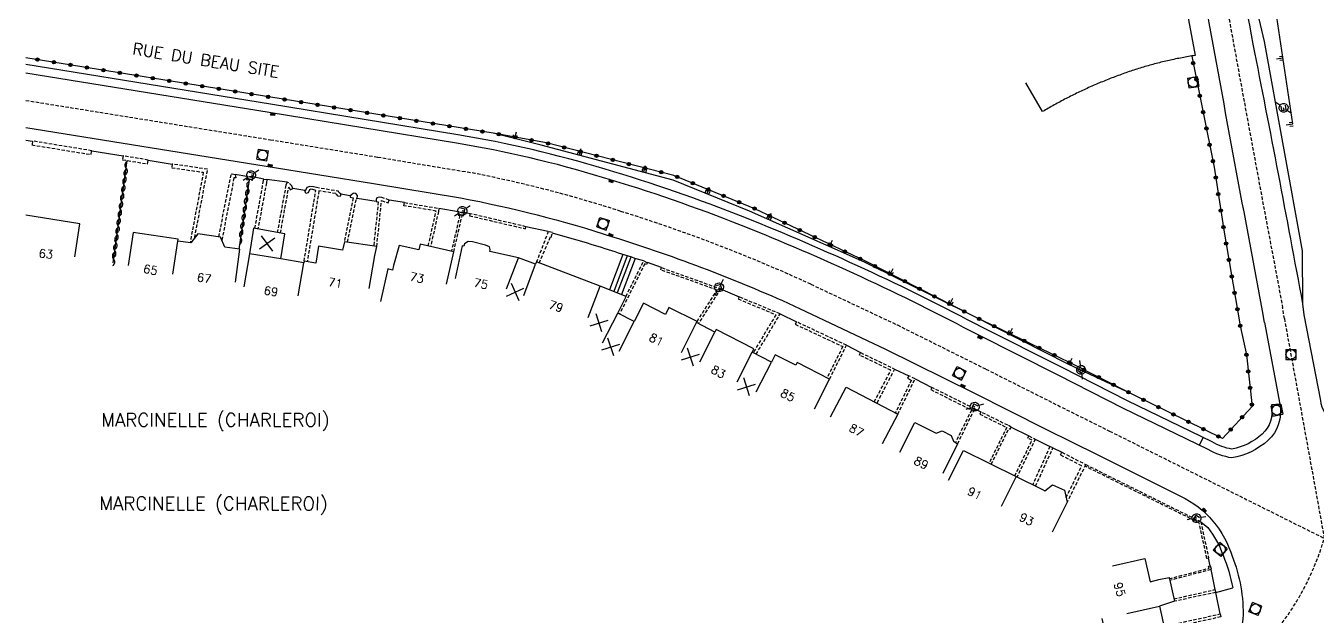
# Model space of a CAD drawing. Extents: x 154000 to 155000, y 119999 to 121001.
# Drawn here: x 154000 to 154193.4, y 120476.4 to 120564.9 of the extents above; entities that cross this region are included whole.
import ezdxf
from ezdxf.enums import TextEntityAlignment as Align

# ---------------------------------------------------------------- set-up
doc = ezdxf.new("R2010")
doc.units = 0
doc.header["$MEASUREMENT"] = 0
doc.linetypes.add('DASHED', pattern=[0.75, 0.5, -0.25])
doc.layers.get('0').update_dxf_attribs({"linetype": 'CONTINUOUS'})
for name, color, linetype in [('W0001', 6, 'DASHED'), ('W0008', 7, 'CONTINUOUS'), ('W0100', 7, 'CONTINUOUS'), ('W0112', 1, 'DASHED'), ('W0211', 2, 'CONTINUOUS'), ('W0310', 3, 'CONTINUOUS'), ('W0322', 7, 'CONTINUOUS'), ('W0330', 7, 'CONTINUOUS'), ('W0334', 7, 'CONTINUOUS'), ('W0400', 7, 'CONTINUOUS'), ('W0420', 7, 'CONTINUOUS'), ('W0471', 7, 'CONTINUOUS'), ('W0980', 7, 'CONTINUOUS'), ('W0989', 7, 'CONTINUOUS'), ('W0991', 7, 'CONTINUOUS'), ('W1102', 7, 'CONTINUOUS')]:
    doc.layers.add(name, color=color, linetype=linetype)
doc.styles.get("Standard").update_dxf_attribs({"font": 'romans.shx'})

# ---------------------------------------------------------------- blocks, each defined once
blk = doc.blocks.new('t310o')
at = {"color": 0, "linetype": 'Continuous'}
for centre, start, end in [((-0.5, 0.38), 216.8699, 323.1304), ((0.5, -0.37), 36.8699, 143.1303)]:
    blk.add_arc(centre, 0.625, start, end, dxfattribs=at)
blk = doc.blocks.new('t322o')
at = {"color": 0, "linetype": 'Continuous'}
for radius in [0.25, 0.15]:
    blk.add_circle((0, 0), radius, dxfattribs=at)
blk = doc.blocks.new('t991o')
at = {"color": 0, "linetype": 'Continuous'}
for p, q in [((-1, 1), (1, -1)), ((-1, -1), (1, 1))]:
    blk.add_line(p, q, dxfattribs=at)
blk = doc.blocks.new('t211o')
at = {"color": 0, "linetype": 'Continuous'}
for p, q in [((-0.29, 0.5), (-0.29, 0)), ((0, 1), (0, 0)), ((0.29, 0.5), (0.29, 0))]:
    blk.add_line(p, q, dxfattribs=at)
blk = doc.blocks.new('T420')
for p, q in [((0.75, 0.75), (-0.75, 0.75)), ((-0.75, 0.75), (-0.75, -0.75)), ((0.75, 0.75), (0.75, -0.75)), ((0.75, -0.75), (-0.75, -0.75))]:
    blk.add_line(p, q)
blk.add_ellipse((0, 0), major_axis=(-0.53, 0.53), ratio=1, start_param=3.926991, end_param=10.210176)
blk = doc.blocks.new('T400')
for p, q in [((-0.15, 0.3), (0.15, 0.3)), ((-0.15, -0.25), (-0.15, 0.3)), ((-0.15, 0.15), (0.15, 0.15)), ((-0.15, 0), (0.15, 0)), ((0.15, 0.3), (0.15, -0.25)), ((-0.15, -0.15), (0.15, -0.15)), ((-0.15, -0.25), (-0.15, -0.3)), ((-0.15, -0.3), (0.15, -0.3)), ((0.15, -0.3), (0.15, -0.25))]:
    blk.add_line(p, q)
blk = doc.blocks.new('T471')
for p, q in [((-0.333334, 0.333334), (-0.333334, -0.333334)), ((-0.333334, 0.333334), (0.333334, 0.333334)), ((-0.333334, 0), (0, 0)), ((0.500001, 0.500001), (1.000002, 1.000002)), ((-0.500001, -0.500001), (-1.000002, -1.000002)), ((-0.333334, -0.333334), (0.333334, -0.333334))]:
    blk.add_line(p, q)
blk.add_ellipse((0, 0), major_axis=(0.471405, 0.471405), ratio=1, start_param=5.4977871438, end_param=11.780972451)

msp = doc.modelspace()

# ---------------------------------------------------------------- linework, layer by layer
at = {"layer": 'W0001'}
for points in [[(154188.48, 120521), (154188.22, 120522.69, -0.002237), (154180.21, 120565.86, 0.005874), (154172.96, 120603.72, -0.001715), (154168.08, 120629.83), (154167.48, 120632.44), (154164.94, 120649.74, -0.000154), (154161.58, 120673.05, -0.000048), (154158.46, 120694.57, -0.00056), (154152.46, 120736.62), (154150.41, 120749.38), (154149.52, 120757.23), (154147.34, 120773.4, -0.006992), (154143.76, 120798.73, 0.002431), (154138.54, 120834.8, 0.000993), (154131.93, 120882.34), (154130.04, 120896.03, -0.01935), (154128.67, 120908.89, -0.040177), (154128.99, 120922.32, -0.01689), (154130.6, 120931.84, -0.005976), (154134.83, 120947.58, -0.001183), (154144.34, 120982.51), (154144.95, 120984.54)], [(154000, 120553.71), (154036.63, 120547.81), (154052.71, 120545.21), (154065.78, 120543.03, -0.03189), (154089.1, 120537.08, -0.031551), (154117.57, 120526.16), (154130.52, 120520.05), (154143.78, 120513.44), (154154.53, 120508.02), (154162.31, 120504.15), (154194.46, 120488.08, -0.210472)], [(154194.46, 120488.08, -0.101547), (154186.79, 120473.64), (154149.05, 120428), (154142.09, 120419.34), (154130.72, 120404.92), (154125.33, 120397.82), (154113.32, 120381.72), (154104.08, 120369.47), (154092.48, 120355.3), (154074.74, 120334.82), (154055.97, 120314.08), (154017.05, 120271.18), (154000, 120252.01)]]:
    msp.add_lwpolyline(points, format="xyb", dxfattribs=at)
msp.add_lwpolyline([(154188.48, 120521), (154194.46, 120488.08)], dxfattribs=at)
at = {"layer": 'W0008', "flags": 128}
msp.add_lwpolyline([(154191.46, 120521.58), (154191.25, 120523.23, 0.003133), (154183.82, 120562.12, -0.000654), (154175.29, 120607.7, -0.010358), (154169.45, 120639.77, -0.000223), (154164.58, 120673.49, -0.000048), (154161.46, 120695, -0.00056), (154155.46, 120737.07), (154152.1, 120758.03), (154151.26, 120773.81, -0.007053), (154147.65, 120799.25, 0.002431), (154142.43, 120835.36, 0.000993), (154135.82, 120882.89), (154133.93, 120896.58, -0.019339), (154132.59, 120909.14, -0.039928), (154132.89, 120921.86, -0.01661), (154134.43, 120930.96, -0.005948), (154138.62, 120946.53, -0.001184), (154148.13, 120981.47), (154148.85, 120983.83)], format="xyb", dxfattribs=at)
at = {"layer": 'W0008'}
for points in [[(154185.48, 120520.42), (154185.23, 120522.16, -0.002235), (154177.23, 120565.32, 0.005877), (154169.99, 120603.13, -0.001722), (154165.08, 120629.38, 0.053496), (154164.63, 120631.41, 0.223729), (154160.66, 120635.18), (154159.17, 120635.58, 0.000037), (154131.41, 120641.07, 0.000523), (154110.1, 120645.25, -0.00008), (154091.69, 120648.88, -0.002837), (154055.69, 120656.06), (154040.67, 120658.98), (154040.74, 120659.41), (154034.74, 120660.47), (154021.72, 120662.72), (154013.57, 120663.99, 0.100109), (154010.16, 120663.47, 0.226947), (154005.4, 120658.85, -0.001433), (154000, 120644.42, -0.001433)], [(154309.84, 120628.15, -0.01483), (154297.94, 120611.47), (154294.39, 120607.06), (154285.53, 120595.86), (154275.82, 120583.86), (154269.11, 120576.14), (154257.32, 120563.1), (154241.84, 120545.92), (154220.92, 120522.75), (154207.79, 120508.24, -0.054504), (154203.68, 120504.85, -0.143357), (154196.17, 120505.57, -0.281613), (154193.93, 120508.76), (154191.46, 120521.58)], [(154185.48, 120520.42), (154187.82, 120508.17, -0.258527), (154186.02, 120502.76, -0.142789), (154180.61, 120500.13, -0.089454), (154177.09, 120501.38), (154164.41, 120507.55), (154154.6, 120512.53), (154142.6, 120518.56, 0.027502), (154107.18, 120534.96, 0.022208), (154086.38, 120542.17, 0.03281), (154064.49, 120547.28), (154036.45, 120551.88), (154000, 120557.78)], [(154000, 120549.66), (154035.99, 120543.87), (154052.06, 120541.27), (154065.09, 120539.1, -0.031862), (154087.88, 120533.27, -0.031549), (154115.89, 120522.54), (154128.77, 120516.45), (154141.99, 120509.87), (154152.74, 120504.45), (154160.53, 120500.57), (154172.21, 120494.73, -0.214546), (154180.44, 120485.99, -0.103396), (154182.29, 120476.65, -0.184159), (154180.31, 120471.61), (154170.64, 120459.57), (154146.35, 120430.2), (154139.37, 120421.5), (154127.98, 120407.05), (154122.56, 120399.91), (154110.54, 120383.8), (154101.35, 120371.62), (154089.82, 120357.54), (154077.29, 120343.08)]]:
    msp.add_lwpolyline(points, format="xyb", dxfattribs=at)
at = {"layer": 'W0100', "flags": 128}
msp.add_lwpolyline([(154171.91, 120577.58), (154175.12, 120560.44), (154174.87, 120560.4), (154174.63, 120560.36), (154174.38, 120560.32), (154174.13, 120560.28), (154173.89, 120560.23), (154173.64, 120560.19), (154173.4, 120560.15), (154173.15, 120560.1), (154172.91, 120560.05), (154172.67, 120560), (154172.42, 120559.96), (154172.18, 120559.91), (154171.94, 120559.85), (154171.69, 120559.8), (154171.45, 120559.75), (154171.21, 120559.7), (154170.97, 120559.64), (154170.72, 120559.58), (154170.48, 120559.53), (154170.24, 120559.47), (154170, 120559.41), (154169.76, 120559.35), (154169.52, 120559.29), (154169.28, 120559.23), (154169.04, 120559.16), (154168.8, 120559.1), (154168.56, 120559.03), (154168.32, 120558.97), (154168.08, 120558.9), (154167.84, 120558.83), (154167.6, 120558.76), (154167.36, 120558.69), (154167.12, 120558.62), (154166.89, 120558.55), (154166.65, 120558.48), (154166.41, 120558.4), (154166.18, 120558.33), (154165.94, 120558.25), (154165.7, 120558.17), (154165.47, 120558.09), (154165.23, 120558.01), (154164.99, 120557.93), (154164.76, 120557.85), (154164.52, 120557.77), (154164.29, 120557.68), (154164.05, 120557.6), (154163.82, 120557.51), (154163.58, 120557.43), (154163.34, 120557.34), (154163.11, 120557.25), (154162.87, 120557.16), (154162.64, 120557.07), (154162.41, 120556.98), (154162.17, 120556.89), (154161.94, 120556.79), (154161.71, 120556.7), (154161.47, 120556.61), (154161.24, 120556.51), (154161.01, 120556.42), (154160.78, 120556.32), (154160.55, 120556.22), (154160.32, 120556.12), (154160.09, 120556.02), (154159.86, 120555.92), (154159.63, 120555.82), (154159.4, 120555.72), (154159.17, 120555.62), (154158.94, 120555.51), (154158.72, 120555.41), (154158.49, 120555.31), (154158.26, 120555.2), (154158.04, 120555.09), (154157.81, 120554.99), (154157.58, 120554.88), (154157.36, 120554.77), (154157.13, 120554.66), (154156.91, 120554.55), (154156.68, 120554.44), (154156.46, 120554.32), (154156.24, 120554.21), (154156.01, 120554.1), (154155.79, 120553.98), (154155.57, 120553.87), (154155.35, 120553.75), (154155.12, 120553.63), (154154.9, 120553.51), (154154.68, 120553.4), (154154.46, 120553.28), (154154.24, 120553.15), (154154.02, 120553.03), (154153.8, 120552.91), (154153.58, 120552.79), (154153.37, 120552.66), (154153.15, 120552.54), (154152.93, 120552.41), (154152.71, 120552.29), (154152.5, 120552.16), (154152.28, 120552.03), (154149.74, 120556.34)], dxfattribs=at)
at = {"layer": 'W0100'}
for points in [[(154007.32, 120530.26), (154008.11, 120535.2), (154000, 120536.5)], [(154051.42, 120525.51), (154052.26, 120530.44), (154052.56, 120531.83), (154047.7, 120532.51), (154047.45, 120531.26), (154043.84, 120531.87), (154043.41, 120529.3), (154041.67, 120529.6), (154041.63, 120529.36), (154038.17, 120529.96), (154038.8, 120533.72), (154034.11, 120534.58), (154033.48, 120530.69), (154032.65, 120525.76)], [(154031.41, 120526.45), (154032.07, 120531.41), (154029.79, 120531.71), (154029.17, 120533.22), (154025.76, 120533.7), (154024.7, 120532.38), (154022.75, 120532.63), (154022.79, 120532.89), (154016.1, 120533.91), (154015.34, 120528.97)], [(154063.01, 120526.15), (154064.09, 120531.03), (154059.06, 120532.15), (154058.87, 120531.32), (154055.89, 120531.98), (154055.06, 120528.95), (154054.91, 120528.29), (154054.21, 120528.44), (154053.12, 120523.56)], [(154118.09, 120507.5), (154120.37, 120511.95), (154115.5, 120514.44), (154115.3, 120514.04), (154112.24, 120515.6), (154111.67, 120514.49), (154108.78, 120515.96), (154109.04, 120516.47), (154103.4, 120519.37), (154103.21, 120518.99), (154100.44, 120520.4), (154100.53, 120520.58), (154096.32, 120522.67), (154095.8, 120521.64), (154092.52, 120523.31), (154091.13, 120520.57), (154088.65, 120521.84), (154089.91, 120524.32), (154089.91, 120524.32), (154086.01, 120525.86), (154076.48, 120529.49), (154076.35, 120529.16), (154073.79, 120530.13), (154069.47, 120531.04), (154069.55, 120531.38), (154069.46, 120531.76), (154068.86, 120532.01), (154066.9, 120532.49), (154066.24, 120532.55), (154066.24, 120532.55), (154065.69, 120532.19), (154065.62, 120531.85), (154065.34, 120531.91), (154064.31, 120527.02)], [(154120.52, 120506.31), (154122.84, 120510.74), (154130.58, 120506.68), (154128.26, 120502.25)], [(154130.89, 120500.99), (154133.13, 120505.46), (154136.32, 120503.86), (154137.23, 120504.18), (154138.58, 120503.51), (154138.92, 120502.63), (154139.55, 120502.25), (154137.31, 120497.78)], [(154138.18, 120496.78), (154140.42, 120501.25), (154148.31, 120497.35), (154152.24, 120495.39), (154152.63, 120495.22), (154153.77, 120496.1), (154155.57, 120495.28), (154155.94, 120493.49), (154153.7, 120489.02)], [(154162.72, 120483.97), (154167.6, 120485.08), (154168.4, 120481.55), (154169.7, 120481.92), (154171.21, 120482.19), (154172.01, 120478.66), (154169.78, 120477.94), (154171.48, 120470.23), (154167.78, 120469.41), (154168.2, 120467.54), (154163.86, 120466.56), (154163.44, 120468.45), (154162.9, 120468.33), (154161.2, 120476.05)]]:
    msp.add_lwpolyline(points, dxfattribs=at)
at = {"layer": 'W0112'}
for points in [[(154000.92, 120547.04), (154009.77, 120545.59), (154009.87, 120546.16), (154001.01, 120547.61)], [(154014.49, 120544.82), (154018.24, 120544.19), (154018.33, 120544.77), (154014.58, 120545.39)], [(154033.07, 120541.84), (154033.96, 120541.76), (154034, 120542.23), (154033.11, 120542.31)], [(154074.83, 120534.47), (154074.9, 120534.78), (154066.54, 120536.73), (154066.46, 120536.42), (154074.52, 120534.54)]]:
    msp.add_lwpolyline(points, close=True, dxfattribs=at)
for points in [[(154025.29, 120533.12), (154027.22, 120543.39), (154021.93, 120544.17), (154021.85, 120543.62), (154026.58, 120542.93), (154024.6, 120532.39)], [(154028.89, 120533.26), (154030.78, 120542.71), (154030.89, 120542.69), (154031.37, 120542.61), (154031.45, 120542.09), (154031.17, 120542.08), (154029.35, 120532.77)], [(154034.3, 120534.54), (154035.56, 120541.44), (154035.64, 120541.91), (154036.11, 120541.83), (154036.03, 120541.36), (154034.77, 120534.46)], [(154038.13, 120533.84), (154039.38, 120540.68), (154039.42, 120540.64), (154039.58, 120540.29), (154040.01, 120540.49), (154039.82, 120540.9), (154039.41, 120541.33), (154039.13, 120541.45), (154038.95, 120541.01), (154037.66, 120533.93)], [(154041.67, 120529.6), (154043.43, 120540.22), (154043.41, 120540.22), (154042.98, 120540.33), (154042.68, 120540.38), (154042.48, 120540.31), (154042.27, 120539.85), (154041.93, 120539.73), (154041.78, 120540.18), (154041.93, 120540.23), (154042.14, 120540.68), (154042.62, 120540.87), (154043.08, 120540.79), (154043.51, 120540.68), (154046.8, 120540.15), (154046.78, 120540.05), (154047.02, 120539.79), (154047.1, 120539.79), (154047.17, 120539.67), (154047.08, 120539.32), (154046.8, 120539.33), (154046.44, 120539.73), (154043.9, 120540.14), (154042.14, 120529.52)], [(154048.17, 120532.45), (154049.49, 120539.01), (154049.63, 120538.98), (154049.65, 120539.43), (154049.41, 120539.73), (154049.09, 120539.81), (154049.02, 120539.75), (154048.79, 120539.56), (154048.66, 120539.55), (154048.66, 120539.44), (154048.57, 120539.42), (154048.56, 120539.2), (154049.03, 120539.1), (154047.7, 120532.51)], [(154052.56, 120531.83), (154053.27, 120538.68), (154054.27, 120538.33), (154054.43, 120538.77), (154053.32, 120539.16), (154052.92, 120539.2), (154052.59, 120539.1), (154052.48, 120538.83), (154052.45, 120538.54), (154052.78, 120538.5), (154052.09, 120531.88)], [(154060.27, 120531.88), (154061.44, 120537.13), (154056.63, 120537.93), (154056.7, 120538.39), (154061.87, 120537.52), (154061.79, 120537.06), (154060.62, 120531.81)], [(154064.09, 120531.03), (154065.35, 120536.48), (154065.61, 120536.45), (154065.65, 120536.92), (154064.81, 120537), (154064.77, 120536.53), (154064.99, 120536.51), (154063.75, 120531.11)], [(154076.9, 120529.33), (154078.58, 120533.27), (154078.7, 120533.22), (154078.88, 120533.92), (154078.24, 120534.07), (154076.48, 120529.49)], [(154089.87, 120524.33), (154092.54, 120529.66), (154093.08, 120529.39), (154092.93, 120529.09), (154092.69, 120529.22), (154088.92, 120521.7)], [(154100.53, 120520.58), (154103.53, 120525.28), (154095.1, 120528.31), (154095.21, 120528.64), (154104.04, 120525.47), (154100.72, 120520.27)], [(154109.36, 120515.67), (154112.79, 120521.4), (154112.95, 120521.71), (154106.82, 120524.27), (154106.69, 120523.95), (154112.34, 120521.59), (154108.92, 120515.89)], [(154120.37, 120511.95), (154122.91, 120517.01), (154115.4, 120520.53), (154115.23, 120520.16), (154122.35, 120516.82), (154120, 120512.14)], [(154127.07, 120508.52), (154129.55, 120513.26), (154124.84, 120515.54), (154125.02, 120515.91), (154130.11, 120513.45), (154127.43, 120508.33)], [(154129.92, 120513.08), (154129.93, 120513.08)], [(154130.58, 120506.68), (154133.18, 120511.99), (154132.24, 120512.44), (154132.06, 120512.07), (154132.63, 120511.8), (154130.21, 120506.86)], [(154139.55, 120502.25), (154142.11, 120507.48), (154135.68, 120510.7), (154135.52, 120510.37), (154141.62, 120507.31), (154139.22, 120502.41)], [(154144.59, 120499.19), (154147.22, 120504.52), (154147.41, 120504.42), (154147.58, 120504.74), (154147.06, 120505.03), (154143.03, 120507.02), (154142.86, 120506.69), (154146.89, 120504.7), (154146.9, 120504.7), (154144.26, 120499.35)], [(154148.11, 120497.44), (154150.69, 120502.79), (154150.05, 120503.11), (154150.22, 120503.44), (154151.18, 120502.95), (154148.44, 120497.28)], [(154151.22, 120495.9), (154153.82, 120501.64), (154153.38, 120501.84), (154150.79, 120496.12)], [(154155.79, 120494.2), (154158.14, 120498.94), (154154.96, 120500.57), (154155.17, 120500.97), (154158.73, 120499.14), (154155.94, 120493.49)], [(154158.73, 120499.14), (154175.95, 120490.57), (154177.14, 120485.13), (154176.88, 120485.08), (154175.72, 120490.39), (154158.62, 120498.9)], [(154171.23, 120482.03), (154177.2, 120483.6), (154177.12, 120483.89), (154177.38, 120483.96), (154177.5, 120483.52), (154177.46, 120483.39), (154171.3, 120481.77)], [(154171.93, 120479), (154178.08, 120480.39), (154178.23, 120479.96), (154172.01, 120478.66)], [(154170.45, 120474.89), (154178.88, 120476.75), (154178.97, 120476.31), (154170.55, 120474.45)]]:
    msp.add_lwpolyline(points, dxfattribs=at)
at = {"layer": 'W0211'}
for points in [[(154189.75, 120550.18), (154187.36, 120566.17), (154186.42, 120568.92), (154184.65, 120571.4), (154184.51, 120572.75)], [(154165.67, 120509.66), (154156.2, 120514.12), (154141.82, 120521.41), (154125.58, 120529.47), (154108.37, 120537.1), (154096.97, 120541.75), (154077.18, 120546.99), (154069.98, 120548.78)]]:
    msp.add_lwpolyline(points, dxfattribs=at)
at = {"layer": 'W0310'}
for points in [[(154013.06, 120529.34), (154015.19, 120544.71)], [(154033.43, 120541.8), (154031.9, 120531.43)]]:
    msp.add_lwpolyline(points, dxfattribs=at)
at = {"layer": 'W0322'}
for points in [[(154182.8, 120515.59), (154183.64, 120507.84), (154179.22, 120503.06), (154165.67, 120509.66), (154156.28, 120514.45), (154141.82, 120521.41), (154125.66, 120529.64), (154109.2, 120537.47), (154097.07, 120542.45), (154077.96, 120547.33), (154069.98, 120548.78), (154036.68, 120554.18), (154000, 120560.09)], [(154174.6, 120560.35), (154177.97, 120543.69), (154179.45, 120533.96), (154181.87, 120519.93), (154182.8, 120515.59)]]:
    msp.add_lwpolyline(points, dxfattribs=at)
at = {"layer": 'W0330'}
msp.add_lwpolyline([(154191.25, 120523.23), (154191.2, 120531.18), (154185.49, 120562.51), (154183.15, 120572.58)], dxfattribs=at)
at = {"layer": 'W0334'}
for p, q in [((154112.95, 120521.71), (154115.4, 120520.53)), ((154130.11, 120513.45), (154132.24, 120512.44)), ((154175.75, 120502.03), (154176.31, 120503.19)), ((154177.38, 120483.96), (154177.14, 120485.13)), ((154178.88, 120476.75), (154178.23, 120479.96))]:
    msp.add_line(p, q, dxfattribs=at)
for points in [[(154187.82, 120508.17), (154186.53, 120508.07), (154186.55, 120507.93, -0.258153), (154185.15, 120503.71, -0.136851), (154180.61, 120501.44, -0.084709), (154177.69, 120502.52), (154164.98, 120508.7), (154155.18, 120513.68), (154143.19, 120519.7, 0.027492), (154107.66, 120536.15, 0.022204), (154086.75, 120543.4, 0.032805), (154064.7, 120548.55), (154036.66, 120553.15), (154000, 120559.08)], [(154092.54, 120529.66), (154091.23, 120530.03, 0.003705), (154087.26, 120531.31, 0.011999), (154078.85, 120533.81)], [(154175.95, 120490.57), (154177, 120489.68, -0.088822), (154179.29, 120485.55, -0.058293), (154180.74, 120480.64, -0.185647)]]:
    msp.add_lwpolyline(points, format="xyb", dxfattribs=at)
for points in [[(154000, 120547.77), (154001.01, 120547.61)], [(154009.87, 120546.16), (154014.58, 120545.39)], [(154018.33, 120544.77), (154021.93, 120544.17)], [(154033.11, 120542.31), (154031.37, 120542.61)], [(154035.64, 120541.91), (154034, 120542.23)], [(154039.13, 120541.45), (154036.11, 120541.83)], [(154041.78, 120540.18), (154040.01, 120540.49)], [(154048.57, 120539.42), (154047.17, 120539.67)], [(154052.45, 120538.54), (154049.63, 120538.98)], [(154056.7, 120538.39), (154054.43, 120538.77)], [(154064.81, 120537), (154061.87, 120537.52)], [(154066.54, 120536.73), (154065.65, 120536.92)], [(154078.24, 120534.07), (154074.9, 120534.78)], [(154089.4, 120530.62), (154087.4, 120525.31)], [(154090.08, 120530.4), (154088.06, 120525.05)], [(154090.59, 120530.23), (154088.56, 120524.85)], [(154091.24, 120530.02), (154089.2, 120524.6)], [(154095.21, 120528.64), (154093.08, 120529.39)], [(154104.04, 120525.47), (154106.82, 120524.27)], [(154122.91, 120517.01), (154125.02, 120515.91)], [(154133.18, 120511.99), (154135.68, 120510.7)], [(154142.11, 120507.48), (154143.03, 120507.02)], [(154147.58, 120504.74), (154150.22, 120503.44)], [(154151.18, 120502.95), (154153.38, 120501.84)], [(154153.82, 120501.64), (154155.17, 120500.97)], [(154177.46, 120483.39), (154178.08, 120480.39)], [(154178.23, 120479.96), (154180.74, 120480.64)]]:
    msp.add_lwpolyline(points, dxfattribs=at)
at = {"layer": 'W1102'}
for p, q in [((154022, 120527.69), (154022.75, 120532.63)), ((154038.17, 120529.96), (154033.48, 120530.69)), ((154040.79, 120524.43), (154041.63, 120529.36)), ((154072.01, 120525.46), (154073.79, 120530.13)), ((154074.58, 120524.48), (154076.35, 120529.16)), ((154084.23, 120521.19), (154086.01, 120525.86)), ((154086.37, 120517.39), (154088.65, 120521.84)), ((154088.86, 120516.12), (154091.13, 120520.57)), ((154098.17, 120515.95), (154100.44, 120520.4)), ((154100.94, 120514.54), (154103.21, 120518.99)), ((154106.51, 120511.51), (154108.78, 120515.96)), ((154109.4, 120510.04), (154111.67, 120514.49)), ((154148.31, 120497.35), (154146.06, 120492.84)), ((154164.9, 120476.84), (154169.78, 120477.94))]:
    msp.add_line(p, q, dxfattribs=at)

# ---------------------------------------------------------------- block references
at = {"layer": 'W0211'}
for p, rotation in [((154188.27, 120560.07), 98.50934918307634), ((154189.75, 120550.18), 98.50934918307634), ((154073.17, 120547.99), 346.0563208633988), ((154082.86, 120545.49), 345.1610200957947), ((154092.52, 120542.93), 345.1610200957947), ((154101.97, 120539.71), 337.8047402430707), ((154111.19, 120535.85), 336.1063844472907), ((154120.33, 120531.8), 336.1063844472907), ((154129.39, 120527.58), 333.5897223576927), ((154138.35, 120523.13), 333.5897223576927), ((154147.28, 120518.64), 333.1077818065897), ((154156.2, 120514.12), 333.1077818065897)]:
    msp.add_blockref('t211o', p, dxfattribs=dict(at, rotation=rotation))
at = {"layer": 'W0310'}
for p, rotation in [((154015.03, 120543.55), 82.1274675961059), ((154014.69, 120541.08), 82.1274675961059), ((154014.86, 120542.32), 82.1274675961059), ((154014.52, 120539.84), 82.1274675961059), ((154033.06, 120539.34), 261.6337835691816), ((154033.25, 120540.57), 261.6337835691816), ((154014.17, 120537.36), 82.1274675961059), ((154014.35, 120538.6), 82.1274675961059), ((154032.88, 120538.1), 261.6337835691816), ((154014, 120536.13), 82.1274675961059), ((154032.52, 120535.64), 261.6337835691816), ((154032.7, 120536.87), 261.6337835691816), ((154013.66, 120533.65), 82.1274675961059), ((154013.83, 120534.89), 82.1274675961059), ((154032.16, 120533.17), 261.6337835691816), ((154032.34, 120534.4), 261.6337835691816), ((154013.32, 120531.17), 82.1274675961059), ((154013.49, 120532.41), 82.1274675961059), ((154013.15, 120529.94), 82.1274675961059)]:
    msp.add_blockref('t310o', p, dxfattribs=dict(at, rotation=rotation))
at = {"layer": 'W0322'}
for p, rotation in [((154001.74, 120559.81), 170.8487032566157), ((154004.21, 120559.41), 170.8487032566157), ((154006.68, 120559.01), 170.8487032566157), ((154174.81, 120559.3), 101.452198023419), ((154009.14, 120558.62), 170.8487032566157), ((154011.61, 120558.22), 170.8487032566157), ((154014.08, 120557.82), 170.8487032566157), ((154016.55, 120557.42), 170.8487032566157), ((154019.02, 120557.03), 170.8487032566157), ((154021.48, 120556.63), 170.8487032566157), ((154023.95, 120556.23), 170.8487032566157), ((154026.42, 120555.83), 170.8487032566157), ((154028.89, 120555.44), 170.8487032566157), ((154175.31, 120556.85), 101.452198023419), ((154031.36, 120555.04), 170.8487032566157), ((154033.82, 120554.64), 170.8487032566157), ((154036.29, 120554.24), 170.8487032566157), ((154038.76, 120553.84), 170.7889001932437), ((154041.23, 120553.44), 170.7889001932437), ((154175.8, 120554.4), 101.452198023419), ((154043.69, 120553.04), 170.7889001932437), ((154046.16, 120552.64), 170.7889001932437), ((154048.63, 120552.24), 170.7889001932437), ((154051.1, 120551.84), 170.7889001932437), ((154053.56, 120551.44), 170.7889001932437), ((154176.3, 120551.95), 101.452198023419), ((154056.03, 120551.04), 170.7889001932437), ((154058.5, 120550.64), 170.7889001932437), ((154060.97, 120550.24), 170.7889001932437), ((154063.43, 120549.84), 170.7889001932437), ((154065.9, 120549.44), 170.7889001932437), ((154176.8, 120549.5), 101.452198023419), ((154068.37, 120549.04), 170.7889001932437), ((154070.83, 120548.62), 169.6911435900597), ((154073.29, 120548.18), 169.6911435900597), ((154075.75, 120547.73), 169.6911435900597), ((154078.21, 120547.27), 165.6660873651417), ((154080.63, 120546.65), 165.6660873651417), ((154083.05, 120546.03), 165.6660873651417), ((154085.47, 120545.41), 165.6660873651417), ((154177.29, 120547.05), 101.452198023419), ((154087.9, 120544.79), 165.6660873651417), ((154090.32, 120544.17), 165.6660873651417), ((154092.74, 120543.55), 165.6660873651417), ((154177.79, 120544.6), 101.452198023419), ((154095.16, 120542.93), 165.6660873651417), ((154097.56, 120542.24), 157.7008032513997), ((154178.21, 120542.13), 98.6608475431627), ((154099.87, 120541.29), 157.7008032513997), ((154102.19, 120540.35), 157.7008032513997), ((154178.59, 120539.66), 98.6608475431627), ((154104.5, 120539.4), 157.7008032513997), ((154106.81, 120538.45), 157.7008032513997), ((154109.13, 120537.5), 157.7008032513997), ((154111.38, 120536.43), 154.5395086971467), ((154178.96, 120537.19), 98.6608475431627), ((154113.64, 120535.36), 154.5395086971467), ((154115.9, 120534.28), 154.5395086971467), ((154179.34, 120534.72), 98.6608475431627), ((154118.15, 120533.21), 154.5395086971467), ((154120.41, 120532.13), 154.5395086971467), ((154179.75, 120532.25), 99.7906701028335), ((154122.67, 120531.06), 154.5395086971467), ((154124.93, 120529.98), 154.5395086971467), ((154127.16, 120528.87), 153.0266932358057), ((154180.17, 120529.79), 99.7906701028335), ((154129.39, 120527.73), 153.0266932358057), ((154131.62, 120526.6), 153.0266932358057), ((154180.6, 120527.32), 99.7906701028335), ((154133.85, 120525.47), 153.0266932358057), ((154136.07, 120524.33), 153.0266932358057), ((154181.02, 120524.86), 99.7906701028335), ((154138.3, 120523.2), 153.0266932358057), ((154181.45, 120522.4), 99.7906701028335), ((154140.53, 120522.07), 153.0266932358057), ((154142.77, 120520.95), 154.3150164243637), ((154145.02, 120519.87), 154.3150164243637), ((154147.27, 120518.79), 154.3150164243637), ((154181.87, 120519.93), 99.7906701028335), ((154149.53, 120517.7), 154.3150164243637), ((154151.78, 120516.62), 154.3150164243637), ((154154.03, 120515.54), 154.3150164243637), ((154156.28, 120514.45), 154.3150164243637), ((154182.8, 120515.59), 276.1852594340267), ((154158.44, 120513.35), 153.1377973613654), ((154183.07, 120513.1), 276.1852594340267), ((154160.67, 120512.22), 153.1377973613654), ((154162.9, 120511.09), 153.1377973613654), ((154183.34, 120510.62), 276.1852594340267), ((154165.13, 120509.96), 153.1377973613654), ((154167.36, 120508.83), 154.0294153577727), ((154169.61, 120507.74), 154.0294153577727), ((154183.61, 120508.13), 276.1852594340267), ((154171.86, 120506.64), 154.0294153577727), ((154174.1, 120505.55), 154.0294153577727), ((154182.14, 120506.22), 227.2289208731727), ((154176.35, 120504.45), 154.0294153577727), ((154178.6, 120503.36), 154.0294153577727), ((154180.45, 120504.39), 227.2289208731727)]:
    msp.add_blockref('t322o', p, dxfattribs=dict(at, rotation=rotation))
at = {"layer": 'W0400'}
for p, rotation in [((154036.96, 120551.62), 260.6857051671317), ((154036.58, 120543.97), 260.8106128254037), ((154087.64, 120541.61), 252.3325594515837), ((154087.6, 120533.52), 250.8647133808607), ((154142.87, 120518.18), 243.3027745421547), ((154140.33, 120510.91), 243.2416264651287), ((154176.47, 120492.26), 224.6892416768692)]:
    msp.add_blockref('T400', p, dxfattribs=dict(at, rotation=rotation))
at = {"layer": 'W0420'}
for p, rotation in [((154174.81, 120556.42), 98.6608475431627), ((154035.46, 120545.52), 170.8106128254037), ((154086.45, 120535.22), 160.8647133808607), ((154189.47, 120515.64), 90), ((154139.81, 120512.81), 153.2416264651287), ((154187.35, 120507.29), 100.9148800657122), ((154178.88, 120486.42), 319.7627611383157), ((154184.15, 120477.5), 248.5364776986747)]:
    msp.add_blockref('T420', p, dxfattribs=dict(at, rotation=rotation))
at = {"layer": 'W0471'}
for p, rotation in [((154188.37, 120552.58), 100.427198158817), ((154033.73, 120542.5), 168.5080429780037), ((154065.37, 120537.15), 168.5080429780037), ((154103.82, 120525.7), 195.9319173263917), ((154158.04, 120513.32), 51.81228947816741), ((154142.11, 120507.81), 332.6295272547827), ((154175.33, 120491.11), 324.6648581915127)]:
    msp.add_blockref('T471', p, dxfattribs=dict(at, rotation=rotation))
at = {"layer": 'W0991'}
for p, rotation in [((154036.14, 120532.27), 80.89550242851634), ((154073.29, 120524.97), 69.1758496000947), ((154085.85, 120520.36), 62.95857032211597), ((154087.61, 120516.75), 62.95857032229718), ((154099.55, 120515.25), 62.95857032150668), ((154107.95, 120510.77), 62.95857032064874)]:
    msp.add_blockref('t991o', p, dxfattribs=dict(at, rotation=rotation))

# ---------------------------------------------------------------- texts
at = {"layer": 'W0980'}
msp.add_text('MARCINELLE (CHARLEROI)', height=2, dxfattribs=at).set_placement((154028.39, 120505.69), align=Align.MIDDLE)
msp.add_text('MARCINELLE (CHARLEROI)', height=2, rotation=359.9058, dxfattribs=at).set_placement((154028.1, 120493.16), align=Align.MIDDLE)
at = {"layer": 'W0989'}
msp.add_text('RUE DU BEAU SITE', height=1.75, rotation=350.836, dxfattribs=at).set_placement((154026.96, 120559.73), align=Align.MIDDLE)
at = {"layer": 'W0991'}
for s, rotation, p in [('63', 353.9615, (154003.01, 120530.71)), ('65', 349.1287, (154018.67, 120528.33)), ('67', 352.4907, (154026.7, 120527.07)), ('71', 350.3524, (154046.35, 120526.37)), ('73', 347.4679, (154058.57, 120527.14)), ('75', 348.5537, (154068.16, 120526.24)), ('69', 350.7084, (154036.72, 120525.1)), ('79', 341.1691, (154079.41, 120522.84)), ('81', 332.9586, (154094.44, 120517.86)), ('83', 331.4642, (154103.72, 120513.03)), ('85', 332.9586, (154114.13, 120509.52)), ('87', 332.3342, (154124.39, 120504.28)), ('89', 333.3961, (154134.1, 120499.38)), ('91', 333.4503, (154142.12, 120494.81)), ('93', 333.4503, (154149.88, 120490.93)), ('95', 286.9506, (154163.81, 120480.41))]:
    msp.add_text(s, height=1.25, rotation=rotation, dxfattribs=at).set_placement(p, align=Align.MIDDLE)

doc.saveas('drawing.dxf')
